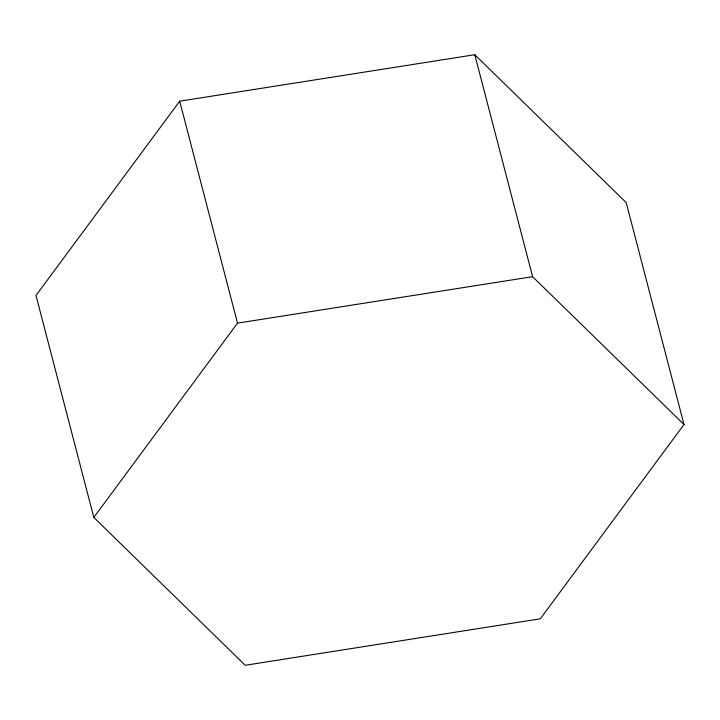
<?xml version="1.0" encoding="UTF-8"?>
<svg xmlns="http://www.w3.org/2000/svg" width="720" height="720" viewBox="0 0 720 720"><rect width="100%" height="100%" fill="white"/><g stroke="black" fill="none" stroke-linecap="round" stroke-linejoin="round"><path stroke-width="1.08" d="M179.694 101.187L36 295.488L93.816 517.437L245.214 665.28L540.306 618.813L684 424.512L626.184 202.563L474.786 54.72L179.694 101.187L237.51 323.136L93.816 517.437M237.51 323.136L532.602 276.678L684 424.512M474.786 54.72L532.602 276.678"/></g></svg>
